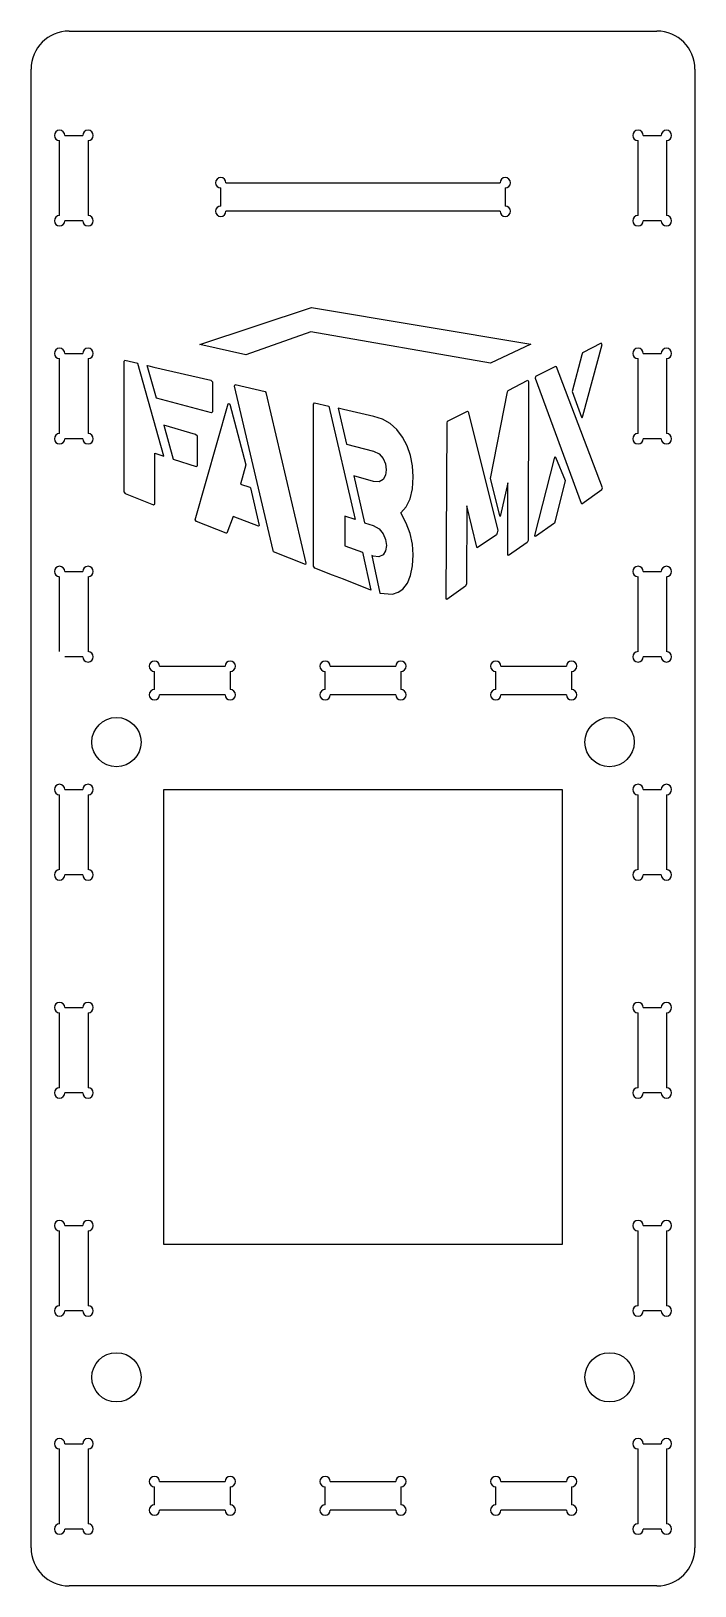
# Model space of a CAD drawing. Header units: millimetres. Extents: x -35 to 35, y -8 to 156.
import ezdxf

# ---------------------------------------------------------------- set-up
doc = ezdxf.new("R2010")
doc.units = ezdxf.units.MM

msp = doc.modelspace()

# ---------------------------------------------------------------- linework, layer by layer
for p, q in [((-31, 156), (31, 156)), ((-35, -4), (-35, 152)), ((35, 152), (35, -4)), ((-32, 136.55), (-32, 144.45)), ((-31.45, 145), (-29.55, 145)), ((-29, 144.45), (-29, 136.55)), ((29, 136.55), (29, 144.45)), ((29.55, 145), (31.45, 145)), ((32, 144.45), (32, 136.55)), ((-15, 137.55), (-15, 139.45)), ((-14.45, 140), (14.45, 140)), ((15, 139.45), (15, 137.55)), ((14.45, 137), (-14.45, 137)), ((-29.55, 136), (-31.45, 136)), ((31.45, 136), (29.55, 136)), ((-17.209101, 122.93113), (-5.419639, 126.8295)), ((-5.419639, 126.8295), (17.714152, 122.97108)), ((-5.517085, 124.28685), (-12.349499, 121.86883)), ((13.441158, 120.98353), (-5.517085, 124.28685)), ((25.12797, 123.06737), (23.139679, 122.0638)), ((25.20793, 122.95333), (25.12797, 123.06737)), ((-32, 113.55), (-32, 121.45)), ((-31.45, 122), (-29.55, 122)), ((-29, 121.45), (-29, 113.55)), ((-12.349499, 121.86883), (-17.209101, 122.93113)), ((17.714152, 122.97108), (13.441158, 120.98353)), ((23.059644, 121.84235), (22.067007, 117.97202)), ((23.139604, 122.06407), (23.059644, 121.84235)), ((23.1396, 122.06407), (23.139604, 122.06407)), ((23.139679, 122.0638), (23.1396, 122.06407)), ((23.188842, 115.41562), (25.20793, 122.95333)), ((29, 113.55), (29, 121.45)), ((29.55, 122), (31.45, 122)), ((32, 121.45), (32, 113.55)), ((-25.113713, 121.2574), (-25.23693, 121.14681)), ((-25.23693, 121.14681), (-25.23693, 107.398)), ((-25.11374, 121.2574), (-25.113713, 121.2574)), ((-23.734996, 120.94202), (-25.11374, 121.2574)), ((-20.989494, 111.18075), (-23.734996, 120.94202)), ((-21.786552, 117.26531), (-22.76686, 120.72024)), ((-22.76686, 120.72024), (-22.580514, 120.67734)), ((-22.580514, 120.67734), (-22.060343, 120.5588)), ((-22.060343, 120.5588), (-16.044697, 119.18138)), ((20.312737, 120.63746), (18.205939, 119.57409)), ((20.312761, 120.63746), (20.312737, 120.63746)), ((20.392711, 120.58346), (20.312761, 120.63746)), ((20.392682, 120.58346), (20.392711, 120.58346)), ((25.260248, 107.83954), (20.392682, 120.58346)), ((-16.044697, 119.18138), (-15.85388, 119.00438)), ((-15.85388, 119.00438), (-15.85388, 115.82488)), ((-13.535679, 118.54457), (-13.474089, 118.7139)), ((-9.486735, 101.19637), (-13.535679, 118.54457)), ((-13.474089, 118.7139), (-10.317716, 117.99212)), ((15.238853, 117.95191), (15.294233, 118.10431)), ((15.294233, 118.10431), (17.399496, 119.16582)), ((17.399496, 119.16582), (17.451848, 119.0476)), ((17.451848, 119.0476), (17.404248, 102.27618)), ((18.152019, 119.37857), (18.152014, 119.37853)), ((18.152014, 119.37853), (23.019672, 106.20674)), ((18.205939, 119.57409), (18.152019, 119.37857)), ((-15.990881, 115.72808), (-21.786552, 117.26531)), ((-17.686151, 104.46027), (-14.214315, 116.67635)), ((-14.214315, 116.67635), (-14.214286, 116.67635)), ((-14.214286, 116.67635), (-14.131126, 116.72395)), ((-14.131126, 116.72395), (-14.049606, 116.63635)), ((-14.049606, 116.63635), (-14.049635, 116.63635)), ((-14.049635, 116.63635), (-12.364477, 110.25274)), ((-10.317716, 117.99212), (-10.234526, 117.87809)), ((-10.234526, 117.87809), (-10.234554, 117.87809)), ((-10.234554, 117.87809), (-6.042497, 99.86816)), ((-5.223975, 99.57291), (-5.223961, 116.65177)), ((-5.223961, 116.65177), (-5.100758, 116.79809)), ((-5.100758, 116.79809), (-3.586521, 116.45016)), ((-3.586521, 116.45016), (-0.817977, 104.46665)), ((13.453735, 108.79204), (15.238853, 117.95191)), ((22.067007, 117.97202), (23.056522, 115.26957)), ((-15.85388, 115.82488), (-15.990881, 115.72808)), ((-2.618455, 116.22888), (-1.733567, 112.42312)), ((-2.049419, 116.09897), (-2.618455, 116.22888)), ((-2.044519, 116.09597), (-2.049419, 116.09897)), ((1.150226, 115.36493), (-2.044519, 116.09597)), ((2.048145, 115.06674), (1.150226, 115.36493)), ((2.851118, 114.60478), (2.048145, 115.06674)), ((8.872245, 114.6587), (8.927625, 114.86163)), ((8.927625, 114.86163), (11.018973, 115.91891)), ((11.018973, 115.91891), (11.019001, 115.91891)), ((11.019001, 115.91891), (11.099041, 115.85431)), ((11.099041, 115.85431), (14.206149, 103.36888)), ((23.056522, 115.26957), (23.116322, 115.20817)), ((23.116322, 115.20817), (23.18887, 115.41562)), ((23.18887, 115.41562), (23.188842, 115.41562)), ((-21.000183, 114.44465), (-20.021463, 110.86034)), ((-17.665243, 113.46119), (-21.000183, 114.44465)), ((-17.457518, 113.26884), (-17.665243, 113.46119)), ((-17.457518, 110.14173), (-17.457518, 113.26884)), ((3.558905, 113.97772), (2.851118, 114.60478)), ((4.171151, 113.18423), (3.558905, 113.97772)), ((4.665101, 112.25846), (4.171151, 113.18423)), ((8.758368, 96.15294), (8.859995, 114.52164)), ((8.859995, 114.52164), (8.872245, 114.6587)), ((-29.55, 113), (-31.45, 113)), ((-1.733567, 112.42312), (1.110257, 111.67805)), ((1.110257, 111.67805), (1.69533, 111.39627)), ((5.018135, 111.24775), (4.665101, 112.25846)), ((31.45, 113), (29.55, 113)), ((-21.937443, 111.49454), (-20.989494, 111.18075)), ((-21.937443, 106.12509), (-21.937443, 111.49454)), ((-20.021463, 110.86034), (-17.606849, 110.06024)), ((-17.606849, 110.06024), (-17.457518, 110.14173)), ((-12.364477, 110.25274), (-12.927669, 108.21678)), ((1.69533, 111.39627), (2.112914, 110.92452)), ((2.112914, 110.92452), (2.363167, 110.34111)), ((2.363167, 110.34111), (2.446257, 109.72384)), ((5.230091, 110.15317), (5.018135, 111.24775)), ((5.300791, 108.97524), (5.230091, 110.15317)), ((18.121351, 102.80875), (20.183566, 110.92194)), ((20.183566, 110.92194), (20.257466, 111.1381)), ((20.257466, 111.1381), (20.317446, 111.0757)), ((20.317446, 111.0757), (21.319291, 108.59973)), ((-0.965657, 109.08035), (0.150069, 104.14508)), ((1.110254, 108.4771), (-0.965657, 109.08035)), ((1.694181, 108.4496), (1.110254, 108.4771)), ((2.111598, 108.70016), (1.694181, 108.4496)), ((2.362347, 109.15075), (2.111598, 108.70016)), ((2.446257, 109.72384), (2.362347, 109.15075)), ((5.218531, 107.72165), (5.300791, 108.97524)), ((14.437139, 104.89076), (13.453735, 108.79204)), ((15.286658, 108.34281), (14.51717, 104.94476)), ((15.258958, 100.78207), (15.286658, 108.34281)), ((21.319291, 108.59973), (20.269742, 104.35211)), ((-25.23693, 107.398), (-25.093816, 107.22229)), ((-25.093816, 107.22229), (-22.080556, 106.03589)), ((-12.927669, 108.21678), (-11.932042, 107.88446)), ((-11.932042, 107.88446), (-11.870422, 107.81676)), ((-11.870422, 107.81676), (-11.87045, 107.81676)), ((-11.87045, 107.81676), (-10.963988, 103.86626)), ((4.561174, 105.82114), (4.971887, 106.66993)), ((4.971887, 106.66993), (5.218531, 107.72165)), ((23.059602, 106.14514), (25.194098, 107.65962)), ((25.194098, 107.65962), (25.260248, 107.83954)), ((-22.080556, 106.03589), (-21.937443, 106.12509)), ((3.986578, 105.17556), (4.561174, 105.82114)), ((4.560724, 104.09421), (3.986578, 105.17556)), ((10.943602, 105.91286), (10.902112, 97.69967)), ((12.007069, 101.56206), (10.943602, 105.91286)), ((23.019672, 106.20674), (23.059602, 106.14514)), ((-17.686124, 104.46027), (-17.686151, 104.46027)), ((-17.543037, 104.27109), (-17.686124, 104.46027)), ((-14.428257, 103.04607), (-17.543037, 104.27109)), ((-13.680258, 104.7836), (-14.345071, 103.05852)), ((-11.025588, 103.79406), (-13.680258, 104.7836)), ((-10.963988, 103.86626), (-11.025588, 103.79406)), ((-0.817977, 104.46665), (-1.922919, 104.83442)), ((-1.922919, 104.83442), (-1.922919, 101.71975)), ((0.150069, 104.14508), (1.088685, 103.83419)), ((1.088685, 103.83419), (1.700817, 103.49379)), ((1.700817, 103.49379), (2.133942, 102.98261)), ((4.97149, 102.99857), (4.560724, 104.09421)), ((14.206149, 103.36888), (14.164659, 103.06435)), ((14.476589, 104.81696), (14.437139, 104.89076)), ((14.517199, 104.94476), (14.476589, 104.81696)), ((14.51717, 104.94476), (14.517199, 104.94476)), ((20.187982, 104.10763), (18.201279, 102.69634)), ((20.269742, 104.35211), (20.187982, 104.10763)), ((-14.428257, 103.04581), (-14.428257, 103.04607)), ((-14.428228, 103.04581), (-14.428257, 103.04581)), ((-14.345071, 103.05852), (-14.428228, 103.04581)), ((-1.922919, 101.71975), (-0.051619, 101.044)), ((2.133942, 102.98261), (2.390117, 102.37619)), ((2.471397, 101.7523), (2.379837, 101.18847)), ((2.390117, 102.37619), (2.471397, 101.7523)), ((5.218372, 101.89102), (4.97149, 102.99857)), ((5.300792, 100.77289), (5.218372, 101.89102)), ((14.095391, 102.86723), (12.047093, 101.48664)), ((14.095419, 102.86723), (14.095391, 102.86723)), ((14.164689, 103.06435), (14.095419, 102.86723)), ((14.164659, 103.06435), (14.164689, 103.06435)), ((17.308838, 102.06239), (15.3528, 100.67439)), ((17.404248, 102.27618), (17.308838, 102.06239)), ((18.201279, 102.69634), (18.121351, 102.80875)), ((-9.425135, 101.07625), (-9.486735, 101.19637)), ((-6.062598, 99.7528), (-9.425135, 101.07625)), ((-0.051619, 101.044), (0.834727, 97.03821)), ((0.916334, 100.69449), (1.792009, 96.7025)), ((1.088686, 100.63289), (0.916334, 100.69449)), ((1.686425, 100.55109), (1.088686, 100.63289)), ((2.117494, 100.76223), (1.686425, 100.55109)), ((2.379837, 101.18847), (2.117494, 100.76223)), ((5.231442, 99.58227), (5.300792, 100.77289)), ((12.030009, 101.51446), (12.007069, 101.56206)), ((12.047093, 101.48664), (12.030009, 101.51446)), ((15.352828, 100.67439), (15.258958, 100.78207)), ((15.3528, 100.67439), (15.352828, 100.67439)), ((-32, 90.55), (-32, 98.45)), ((-31.45, 99), (-29.55, 99)), ((-29, 98.45), (-29, 90.55)), ((-6.042497, 99.86816), (-6.062598, 99.7528)), ((-5.223948, 99.57292), (-5.223975, 99.57291)), ((-5.080835, 99.36654), (-5.223948, 99.57292)), ((-3.201791, 98.6265), (-5.080862, 99.36654)), ((-5.080862, 99.36654), (-5.080835, 99.36654)), ((-2.067583, 98.18174), (-3.201791, 98.6265)), ((4.677272, 97.7712), (5.023559, 98.58135)), ((5.023559, 98.58135), (5.231442, 99.58227)), ((29, 90.55), (29, 98.45)), ((29.55, 99), (31.45, 99)), ((32, 98.45), (32, 90.55)), ((0.834727, 97.03821), (-2.067583, 98.18174)), ((3.125703, 96.61945), (3.692758, 96.80785)), ((3.692758, 96.80785), (4.192741, 97.15181)), ((4.192741, 97.15181), (4.677272, 97.7712)), ((10.806698, 97.44882), (8.850681, 96.05896)), ((10.806702, 97.44884), (10.806698, 97.44882)), ((10.902112, 97.69967), (10.806702, 97.44884)), ((1.792009, 96.7025), (3.125703, 96.61945)), ((8.850681, 96.05896), (8.758368, 96.15294)), ((-29.55, 90), (-31.45, 90)), ((-21.45, 89), (-14.55, 89)), ((-3.45, 89), (3.45, 89)), ((14.55, 89), (21.45, 89)), ((31.45, 90), (29.55, 90)), ((-22, 86.55), (-22, 88.45)), ((-14, 88.45), (-14, 86.55)), ((-4, 86.55), (-4, 88.45)), ((4, 88.45), (4, 86.55)), ((14, 86.55), (14, 88.45)), ((22, 88.45), (22, 86.55)), ((-14.55, 86), (-21.45, 86)), ((3.45, 86), (-3.45, 86)), ((21.45, 86), (14.55, 86)), ((-32, 67.55), (-32, 75.45)), ((-31.45, 76), (-29.55, 76)), ((-29, 75.45), (-29, 67.55)), ((-21, 28), (-21, 76)), ((-21, 76), (21, 76)), ((21, 76), (21, 28)), ((29, 67.55), (29, 75.45)), ((29.55, 76), (31.45, 76)), ((32, 75.45), (32, 67.55)), ((-29.55, 67), (-31.45, 67)), ((31.45, 67), (29.55, 67)), ((-31.45, 53), (-29.55, 53)), ((29.55, 53), (31.45, 53)), ((-32, 44.55), (-32, 52.45)), ((-29, 52.45), (-29, 44.55)), ((29, 44.55), (29, 52.45)), ((32, 52.45), (32, 44.55)), ((-29.55, 44), (-31.45, 44)), ((31.45, 44), (29.55, 44)), ((-31.45, 30), (-29.55, 30)), ((29.55, 30), (31.45, 30)), ((-32, 21.55), (-32, 29.45)), ((-29, 29.45), (-29, 21.55)), ((21, 28), (-21, 28)), ((29, 21.55), (29, 29.45)), ((32, 29.45), (32, 21.55)), ((-29.55, 21), (-31.45, 21)), ((31.45, 21), (29.55, 21)), ((-31.45, 7), (-29.55, 7)), ((29.55, 7), (31.45, 7)), ((-32, -1.45), (-32, 6.45)), ((-29, 6.45), (-29, -1.45)), ((29, -1.45), (29, 6.45)), ((32, 6.45), (32, -1.45)), ((-22, 0.55), (-22, 2.45)), ((-21.45, 3), (-14.55, 3)), ((-14, 2.45), (-14, 0.55)), ((-4, 0.55), (-4, 2.45)), ((-3.45, 3), (3.45, 3)), ((4, 2.45), (4, 0.55)), ((14, 0.55), (14, 2.45)), ((14.55, 3), (21.45, 3)), ((22, 2.45), (22, 0.55)), ((-14.55, 0), (-21.45, 0)), ((3.45, 0), (-3.45, 0)), ((21.45, 0), (14.55, 0)), ((-29.55, -2), (-31.45, -2)), ((31.45, -2), (29.55, -2)), ((31, -8), (-31, -8))]:
    msp.add_line(p, q)
for centre in [(-26, 81), (26, 81), (-26, 14), (26, 14)]:
    msp.add_circle(centre, 2.6)
for centre, radius, start, end in [((-31, 152), 4, 90, 180), ((31, 152), 4, 0, 90), ((-32, 145), 0.55, 0, 270), ((-29, 145), 0.55, 0, 180), ((-29, 145), 0.55, 270, 360), ((29, 145), 0.55, 0, 270), ((32, 145), 0.55, 0, 180), ((32, 145), 0.55, 270, 360), ((-15, 140), 0.55, 0, 270), ((15, 140), 0.55, 0, 180), ((15, 140), 0.55, 270, 360), ((-32, 136), 0.55, 90, 360), ((-29, 136), 0.55, 0, 90), ((-15, 137), 0.55, 90, 360), ((15, 137), 0.55, 180, 360), ((15, 137), 0.55, 0, 90), ((29, 136), 0.55, 90, 360), ((32, 136), 0.55, 0, 90), ((-29, 136), 0.55, 180, 360), ((32, 136), 0.55, 180, 360), ((-32, 122), 0.55, 0, 270), ((-29, 122), 0.55, 0, 180), ((-29, 122), 0.55, 270, 360), ((29, 122), 0.55, 0, 270), ((32, 122), 0.55, 0, 180), ((32, 122), 0.55, 270, 360), ((-32, 113), 0.55, 90, 360), ((-29, 113), 0.55, 0, 90), ((29, 113), 0.55, 90, 360), ((32, 113), 0.55, 0, 90), ((-29, 113), 0.55, 180, 360), ((32, 113), 0.55, 180, 360), ((-32, 99), 0.55, 0, 270), ((-29, 99), 0.55, 0, 180), ((-29, 99), 0.55, 270, 360), ((29, 99), 0.55, 0, 270), ((32, 99), 0.55, 0, 180), ((32, 99), 0.55, 270, 360), ((-29, 90), 0.55, 0, 90), ((29, 90), 0.55, 90, 360), ((32, 90), 0.55, 0, 90), ((-29, 90), 0.55, 180, 360), ((-22, 89), 0.55, 0, 270), ((-14, 89), 0.55, 0, 180), ((-14, 89), 0.55, 270, 360), ((-4, 89), 0.55, 0, 270), ((4, 89), 0.55, 0, 180), ((4, 89), 0.55, 270, 360), ((14, 89), 0.55, 0, 270), ((22, 89), 0.55, 0, 180), ((22, 89), 0.55, 270, 360), ((32, 90), 0.55, 180, 360), ((-22, 86), 0.55, 90, 360), ((-14, 86), 0.55, 180, 360), ((-14, 86), 0.55, 0, 90), ((-4, 86), 0.55, 90, 360), ((4, 86), 0.55, 180, 360), ((4, 86), 0.55, 0, 90), ((14, 86), 0.55, 90, 360), ((22, 86), 0.55, 180, 360), ((22, 86), 0.55, 0, 90), ((-32, 76), 0.55, 0, 270), ((-29, 76), 0.55, 0, 180), ((-29, 76), 0.55, 270, 360), ((29, 76), 0.55, 0, 270), ((32, 76), 0.55, 0, 180), ((32, 76), 0.55, 270, 360), ((-32, 67), 0.55, 90, 360), ((-29, 67), 0.55, 0, 90), ((29, 67), 0.55, 90, 360), ((32, 67), 0.55, 0, 90), ((-29, 67), 0.55, 180, 360), ((32, 67), 0.55, 180, 360), ((-32, 53), 0.55, 0, 270), ((-29, 53), 0.55, 0, 180), ((-29, 53), 0.55, 270, 360), ((29, 53), 0.55, 0, 270), ((32, 53), 0.55, 0, 180), ((32, 53), 0.55, 270, 360), ((-32, 44), 0.55, 90, 360), ((-29, 44), 0.55, 0, 90), ((29, 44), 0.55, 90, 360), ((32, 44), 0.55, 0, 90), ((-29, 44), 0.55, 180, 360), ((32, 44), 0.55, 180, 360), ((-32, 30), 0.55, 0, 270), ((-29, 30), 0.55, 0, 180), ((-29, 30), 0.55, 270, 360), ((29, 30), 0.55, 0, 270), ((32, 30), 0.55, 0, 180), ((32, 30), 0.55, 270, 360), ((-32, 21), 0.55, 90, 360), ((-29, 21), 0.55, 0, 90), ((29, 21), 0.55, 90, 360), ((32, 21), 0.55, 0, 90), ((-29, 21), 0.55, 180, 360), ((32, 21), 0.55, 180, 360), ((-32, 7), 0.55, 0, 270), ((-29, 7), 0.55, 0, 180), ((-29, 7), 0.55, 270, 360), ((29, 7), 0.55, 0, 270), ((32, 7), 0.55, 0, 180), ((32, 7), 0.55, 270, 360), ((-22, 3), 0.55, 0, 270), ((-14, 3), 0.55, 0, 180), ((-4, 3), 0.55, 0, 270), ((4, 3), 0.55, 0, 180), ((14, 3), 0.55, 0, 270), ((22, 3), 0.55, 0, 180), ((-14, 3), 0.55, 270, 360), ((4, 3), 0.55, 270, 360), ((22, 3), 0.55, 270, 360), ((-22, 0), 0.55, 90, 360), ((-14, 0), 0.55, 180, 360), ((-14, 0), 0.55, 0, 90), ((-4, 0), 0.55, 90, 360), ((4, 0), 0.55, 180, 360), ((4, 0), 0.55, 0, 90), ((14, 0), 0.55, 90, 360), ((22, 0), 0.55, 180, 360), ((22, 0), 0.55, 0, 90), ((-32, -2), 0.55, 90, 360), ((-29, -2), 0.55, 0, 90), ((29, -2), 0.55, 90, 360), ((32, -2), 0.55, 0, 90), ((-29, -2), 0.55, 180, 360), ((32, -2), 0.55, 180, 360), ((-31, -4), 4, -180, -90), ((31, -4), 4, -90, 0)]:
    msp.add_arc(centre, radius, start, end)

doc.saveas('drawing.dxf')
